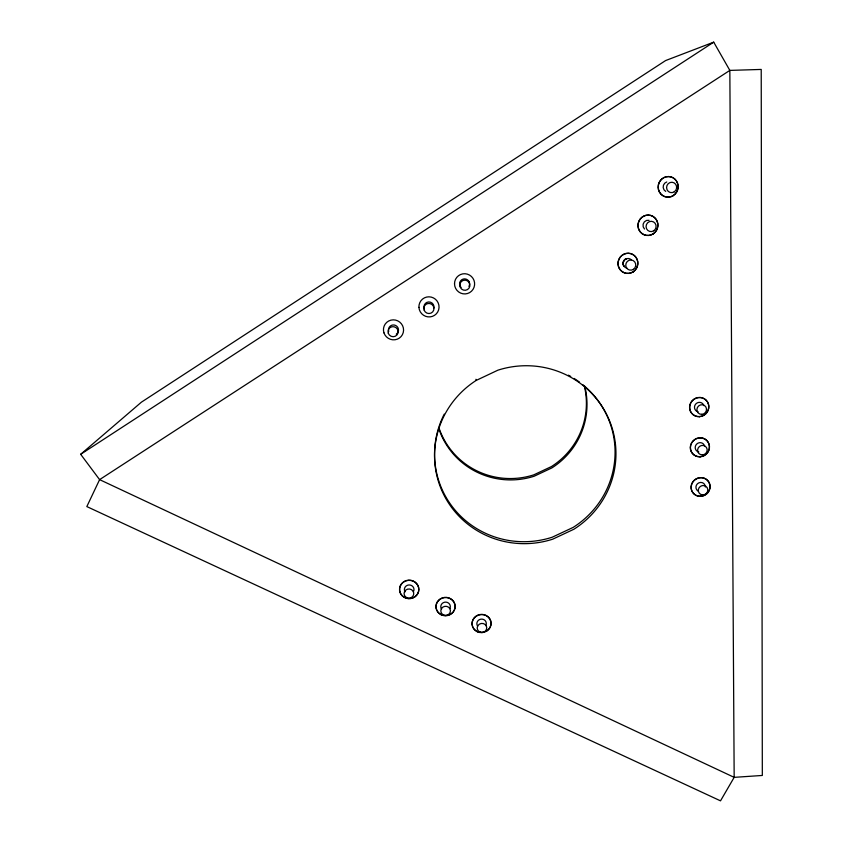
<?xml version="1.0" encoding="UTF-8"?>
<svg xmlns="http://www.w3.org/2000/svg" width="843" height="843" viewBox="0 0 843 843"><rect width="100%" height="100%" fill="white"/><g stroke="black" fill="none" stroke-linecap="round" stroke-linejoin="round"><path stroke-width="1.26" d="M80.675 454.303L141.424 402.153L665.591 60.57L713.715 42.15L729.838 70.401L734.169 777.351L720.512 800.85L86.829 506.58L99.6 479.635L729.838 70.401L761.218 69.432L762.325 775.455L734.169 777.351L99.6 479.635L80.675 454.303L713.715 42.15M476.126 380.456L497.897 370.182A90.844 88.821 -15.1 0 1 607.487 416.221A90.844 88.821 -15.1 0 1 573.851 529.267L552.723 539.172A90.844 88.821 -15.1 0 1 443.176 493.492A90.844 88.821 -15.1 0 1 476.126 380.456L475.937 379.276M584.452 386.526A75.722 74.711 -13.1 0 1 551.448 466.558L533.788 474.851A75.722 74.711 -13.1 0 1 438.95 427.875M582.65 384.566A90.391 88.41 -15 0 1 573.177 527.391L552.154 537.244A90.391 88.41 -15 0 1 456.095 511.311A90.391 88.41 -15 0 1 444.25 414.124M568.424 375.177A90.391 88.41 -15 0 1 570.722 376.431M574.104 378.454A90.391 88.41 -15 0 1 579.541 382.164M584.757 386.263A76.039 75.016 -13.1 0 1 551.923 467.886L534.188 476.211A76.039 75.016 -13.1 0 1 438.95 429.055M388.749 331.468A5.047 4.953 33.9 0 1 391.468 325.345A5.047 4.953 33.9 0 1 397.896 327.611A5.047 4.953 33.9 0 1 396.284 334.123M461.089 287.463A5.047 4.995 59.1 0 1 460.731 280.666A5.047 4.995 59.1 0 1 467.433 279.781A5.047 4.995 59.1 0 1 468.95 286.42M424.24 308.485A5.047 4.974 42.4 0 1 428.687 301.952A5.047 4.974 42.4 0 1 433.903 308.022M469.182 281.625A5.016 4.974 59.3 0 1 469.425 282.911M644.505 229.022A5.09 4.932 -72 0 1 649.068 220.329M626.865 268.169A4.921 4.805 -68.1 0 1 623.736 261.119A4.921 4.805 -68.1 0 1 631.291 259.76M623.799 265.977A4.921 4.795 -68.1 0 1 626.518 258.664M623.704 266.04A5.037 4.91 -68.1 0 1 626.486 258.548M665.728 191.403A5.142 4.953 -74.6 0 1 666.729 181.962M405.072 591.891A4.805 4.573 -0.7 0 1 406.031 586.085A4.805 4.573 -0.7 0 1 412.206 585.969A4.805 4.573 -0.7 0 1 413.376 591.744M441.584 609.183A4.763 4.531 -4.6 0 1 442.29 603.377A4.763 4.531 -4.6 0 1 448.413 602.998A4.763 4.531 -4.6 0 1 449.814 608.657M484.483 631.965A9.505 9.031 -8.3 0 1 472.122 622.44A9.505 9.031 -8.3 0 1 486.59 615.675A9.505 9.031 -8.3 0 1 486.727 630.922M477.612 626.117A4.731 4.5 -8.3 0 1 478.35 620.364A4.731 4.5 -8.3 0 1 484.419 619.974A4.731 4.5 -8.3 0 1 485.789 625.59M705.222 485.821A4.784 4.584 -35.2 0 1 705.349 487.022M698.162 491.121A4.784 4.584 -35.2 0 1 697.403 483.819A4.784 4.584 -35.2 0 1 704.79 484.704M698.805 451.974A4.826 4.636 -38.9 0 1 695.222 447.222A4.826 4.636 -38.9 0 1 699.469 442.701A4.826 4.636 -38.9 0 1 704.527 445.894M698.109 411.795A4.868 4.689 -43.5 0 1 694.495 406.969A4.868 4.689 -43.5 0 1 698.773 402.406A4.868 4.689 -43.5 0 1 703.863 405.652M418.939 307.358A10.127 10 42.4 0 0 434.535 315.335A10.127 10 42.4 0 0 433.492 297.937A10.127 10 42.4 0 0 418.939 307.358M454.514 283.828A10.137 10.032 59.1 0 0 469.677 292.584A10.137 10.032 59.1 0 0 469.54 275.081A10.137 10.032 59.1 0 0 454.514 283.828M383.976 332.901A10.127 9.947 33.9 0 0 401.078 336.568A10.127 9.947 33.9 0 0 395.472 320.077A10.127 9.947 33.9 0 0 383.976 332.901M388.275 333.217A5.09 4.995 33.4 0 0 396.884 335.061A5.09 4.995 33.4 0 0 394.06 326.768A5.09 4.995 33.4 0 0 388.275 333.217M459.793 285.208A5.09 5.047 58.8 0 0 467.422 289.613A5.09 5.047 58.8 0 0 467.349 280.814A5.09 5.047 58.8 0 0 459.793 285.208M424.103 310.024A5.09 5.026 41.8 0 0 432.691 311.889A5.09 5.026 41.8 0 0 429.919 303.543A5.09 5.026 41.8 0 0 424.103 310.024M653.704 230.803A5.163 5.005 -71.6 0 0 653.494 221.888A5.163 5.005 -71.6 0 0 646.065 226.672A5.163 5.005 -71.6 0 0 653.704 230.803M653.083 233.869A10.221 9.916 -72 0 0 652.672 216.24A10.221 9.916 -72 0 0 637.961 225.692A10.221 9.916 -72 0 0 653.083 233.869M673.283 195.555A10.327 9.958 -74.6 0 0 672.925 177.725A10.327 9.958 -74.6 0 0 658.13 187.251A10.327 9.958 -74.6 0 0 673.283 195.555A10.327 9.958 -74.6 0 0 673.02 177.747A10.327 9.958 -74.6 0 0 658.225 187.272A10.327 9.958 -74.6 0 0 673.378 195.576M633.082 271.815A10.116 9.874 -68.1 0 0 632.608 254.375A10.116 9.874 -68.1 0 0 617.993 263.764A10.116 9.874 -68.1 0 0 633.082 271.815M633.167 271.868A10.116 9.874 -68.1 0 0 632.693 254.417A10.116 9.874 -68.1 0 0 618.067 263.806A10.116 9.874 -68.1 0 0 633.167 271.868M633.388 269.36A5.111 4.984 -67.5 0 0 633.146 260.55A5.111 4.984 -67.5 0 0 625.759 265.292A5.111 4.984 -67.5 0 0 633.388 269.36M653.177 233.911A10.221 9.916 -72 0 0 652.756 216.272A10.221 9.916 -72 0 0 638.046 225.734A10.221 9.916 -72 0 0 653.177 233.911M674.231 191.856A5.216 5.026 -74.2 0 0 674.052 182.847A5.216 5.026 -74.2 0 0 666.581 187.662A5.216 5.026 -74.2 0 0 674.231 191.856M405.557 596.907A4.847 4.615 -0.8 0 0 413.618 594.705A4.847 4.615 -0.8 0 0 407.591 589.152A4.847 4.615 -0.8 0 0 405.557 596.907M443.471 614.958A4.816 4.573 -4.7 0 0 450.436 610.553A4.816 4.573 -4.7 0 0 442.996 607.044A4.816 4.573 -4.7 0 0 443.471 614.958M402.49 595.948A9.642 9.178 -0.6 0 0 418.539 591.565A9.642 9.178 -0.6 0 0 406.547 580.511A9.642 9.178 -0.6 0 0 402.49 595.948M441.247 614.631A9.568 9.104 -4.6 0 0 455.104 605.875A9.568 9.104 -4.6 0 0 440.309 598.888A9.568 9.104 -4.6 0 0 441.247 614.631M479.804 632.008A4.784 4.531 -8.3 0 0 486.738 627.635A4.784 4.531 -8.3 0 0 479.382 624.168A4.784 4.531 -8.3 0 0 479.804 632.008M477.243 631.713A9.515 9.031 -8.3 0 0 491.058 623.009A9.515 9.031 -8.3 0 0 476.411 616.085A9.515 9.031 -8.3 0 0 477.243 631.713M441.247 614.81A9.579 9.115 -4.6 0 0 455.115 606.054A9.579 9.115 -4.6 0 0 440.309 599.057A9.579 9.115 -4.6 0 0 441.247 614.81M402.469 596.127A9.642 9.189 -0.7 0 0 418.528 591.744A9.642 9.189 -0.7 0 0 406.537 580.69A9.642 9.189 -0.7 0 0 402.469 596.127M702.904 494.873A4.826 4.615 -35.1 0 0 707.245 487.791A4.826 4.615 -35.1 0 0 699.005 487.886A4.826 4.615 -35.1 0 0 702.904 494.873M702.461 454.883A4.868 4.679 -38.8 0 0 706.497 447.538A4.868 4.679 -38.8 0 0 698.194 447.991A4.868 4.679 -38.8 0 0 702.461 454.883M700.227 496.253A9.61 9.189 -35.2 0 0 708.879 482.175A9.61 9.189 -35.2 0 0 692.472 482.344A9.61 9.189 -35.2 0 0 700.227 496.253M699.311 416.579A9.768 9.41 -43.5 0 0 707.403 401.795A9.768 9.41 -43.5 0 0 690.775 402.659A9.768 9.41 -43.5 0 0 699.311 416.579M699.996 456.674A9.684 9.305 -38.9 0 0 708.036 442.069A9.684 9.305 -38.9 0 0 691.513 442.954A9.684 9.305 -38.9 0 0 699.996 456.674M701.776 414.345A4.91 4.731 -43.3 0 0 705.844 406.916A4.91 4.731 -43.3 0 0 697.488 407.359A4.91 4.731 -43.3 0 0 701.776 414.345M699.416 416.684A9.768 9.421 -43.5 0 0 707.509 401.9A9.768 9.421 -43.5 0 0 690.87 402.764A9.768 9.421 -43.5 0 0 699.416 416.684M700.101 456.801A9.684 9.305 -38.9 0 0 708.141 442.185A9.684 9.305 -38.9 0 0 691.618 443.081A9.684 9.305 -38.9 0 0 700.101 456.801M700.333 496.39A9.61 9.199 -35.2 0 0 708.984 482.301A9.61 9.199 -35.2 0 0 692.577 482.481A9.61 9.199 -35.2 0 0 700.333 496.39"/></g></svg>
